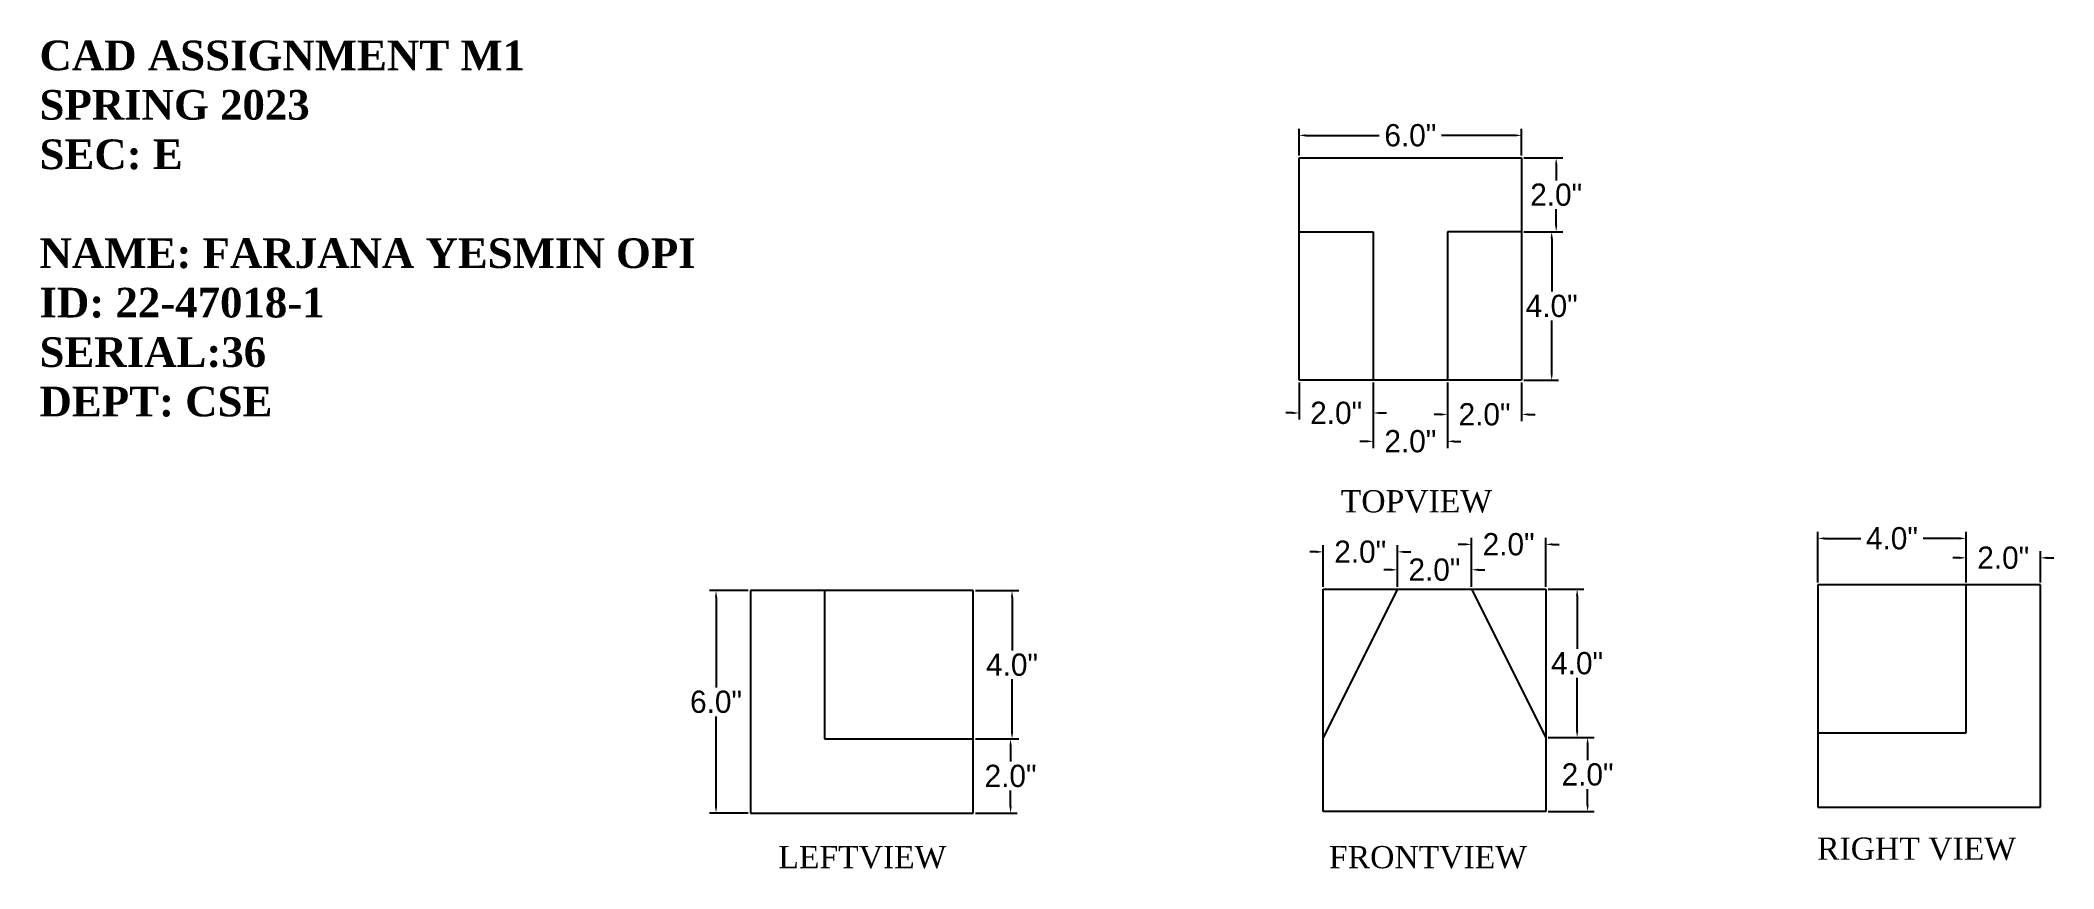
# Model space of a CAD drawing. Header units: inches. Extents: x 16.1 to 70.3, y 14.8 to 37.2.
import ezdxf

# ---------------------------------------------------------------- set-up
doc = ezdxf.new("R2010")
doc.units = ezdxf.units.IN
doc.header["$MEASUREMENT"] = 0
doc.dimstyles.get("Standard").update_dxf_attribs({"dimtxt": 0.6, "dimasz": 0.18, "dimexe": 0.18, "dimexo": 0.0625, "dimgap": 0.09, "dimtad": 0, "dimtih": 1, "dimtoh": 1, "dimdec": 1, "dimzin": 0, "dimdsep": 46, "dimlunit": 3, "dimtxsty": 'Standard', "dimcen": 0.09, "dimclrt": 5, "dimadec": 0, "dimazin": 0, "dimtfac": 1, "dimtdec": 1, "dimtofl": 0, "dimtmove": 0, "dimatfit": 3, "dimfxl": 1, "dimtolj": 1, "dimtzin": 0, "dimarcsym": 0})

# ---------------------------------------------------------------- blocks, each defined once
blk = doc.blocks.new('*D25')
at = {"color": 0, "lineweight": -2}
for p, q in [((67.971, 22.555), (67.971, 23.397)), ((69.971, 22.555), (69.971, 23.397)), ((67.791, 23.217), (67.611, 23.217)), ((70.151, 23.217), (70.331, 23.217))]:
    blk.add_line(p, q, dxfattribs=at)
at = {"color": 0}
for points in [[(67.791, 23.247), (67.791, 23.187), (67.971, 23.217)], [(70.151, 23.247), (70.151, 23.187), (69.971, 23.217)]]:
    blk.add_solid(points, dxfattribs=at)
at = {"layer": 'Defpoints', "color": 0}
for p in [(69.971, 23.217), (67.971, 22.493), (69.971, 22.493)]:
    blk.add_point(p, dxfattribs=at)
at = {"color": 5, "insert": (68.971, 23.217), "char_height": 0.6, "attachment_point": 5}
blk.add_mtext('\\A1;2.0"', dxfattribs=at)
blk = doc.blocks.new('*D26')
at = {"color": 0, "lineweight": -2}
for p, q in [((63.971, 22.555), (63.971, 23.921)), ((67.971, 22.555), (67.971, 23.921)), ((64.151, 23.741), (65.131, 23.741)), ((67.791, 23.741), (66.811, 23.741))]:
    blk.add_line(p, q, dxfattribs=at)
at = {"color": 0}
for points in [[(64.151, 23.771), (64.151, 23.711), (63.971, 23.741)], [(67.791, 23.771), (67.791, 23.711), (67.971, 23.741)]]:
    blk.add_solid(points, dxfattribs=at)
at = {"layer": 'Defpoints', "color": 0}
for p in [(67.971, 23.741), (63.971, 22.493), (67.971, 22.493)]:
    blk.add_point(p, dxfattribs=at)
at = {"color": 5, "insert": (65.971, 23.741), "char_height": 0.6, "attachment_point": 5}
blk.add_mtext('\\A1;4.0"', dxfattribs=at)
blk = doc.blocks.new('*D27')
at = {"color": 0, "lineweight": -2}
for p, q in [((52.458, 22.895), (52.278, 22.895)), ((52.638, 22.435), (52.638, 23.075)), ((54.638, 22.435), (54.638, 23.075)), ((54.818, 22.895), (54.998, 22.895))]:
    blk.add_line(p, q, dxfattribs=at)
at = {"color": 0}
for points in [[(52.458, 22.925), (52.458, 22.865), (52.638, 22.895)], [(54.818, 22.925), (54.818, 22.865), (54.638, 22.895)]]:
    blk.add_solid(points, dxfattribs=at)
at = {"layer": 'Defpoints', "color": 0}
for p in [(54.638, 22.895), (52.638, 22.372), (54.638, 22.372)]:
    blk.add_point(p, dxfattribs=at)
at = {"color": 5, "insert": (53.638, 22.895), "char_height": 0.6, "attachment_point": 5}
blk.add_mtext('\\A1;2.0"', dxfattribs=at)
blk = doc.blocks.new('*D28')
at = {"color": 0, "lineweight": -2}
for p, q in [((54.458, 23.58), (54.278, 23.58)), ((54.638, 22.435), (54.638, 23.76)), ((56.638, 22.435), (56.638, 23.76)), ((56.818, 23.58), (56.998, 23.58))]:
    blk.add_line(p, q, dxfattribs=at)
at = {"color": 0}
for points in [[(54.458, 23.61), (54.458, 23.55), (54.638, 23.58)], [(56.818, 23.61), (56.818, 23.55), (56.638, 23.58)]]:
    blk.add_solid(points, dxfattribs=at)
at = {"layer": 'Defpoints', "color": 0}
for p in [(54.638, 23.58), (54.638, 22.372), (56.638, 22.372)]:
    blk.add_point(p, dxfattribs=at)
at = {"color": 5, "insert": (55.638, 23.58), "char_height": 0.6, "attachment_point": 5}
blk.add_mtext('\\A1;2.0"', dxfattribs=at)
blk = doc.blocks.new('*D29')
at = {"color": 0, "lineweight": -2}
for p, q in [((50.458, 23.378), (50.278, 23.378)), ((50.638, 22.435), (50.638, 23.558)), ((52.638, 22.435), (52.638, 23.558)), ((52.818, 23.378), (52.998, 23.378))]:
    blk.add_line(p, q, dxfattribs=at)
at = {"color": 0}
for points in [[(50.458, 23.408), (50.458, 23.348), (50.638, 23.378)], [(52.818, 23.408), (52.818, 23.348), (52.638, 23.378)]]:
    blk.add_solid(points, dxfattribs=at)
at = {"layer": 'Defpoints', "color": 0}
for p in [(50.638, 23.378), (50.638, 22.372), (52.638, 22.372)]:
    blk.add_point(p, dxfattribs=at)
at = {"color": 5, "insert": (51.638, 23.378), "char_height": 0.6, "attachment_point": 5}
blk.add_mtext('\\A1;2.0"', dxfattribs=at)
blk = doc.blocks.new('*D30')
at = {"color": 0, "lineweight": -2}
for p, q in [((56.7, 22.372), (57.664, 22.372)), ((57.484, 22.192), (57.484, 20.762)), ((57.484, 18.552), (57.484, 19.982)), ((56.7, 18.372), (57.664, 18.372))]:
    blk.add_line(p, q, dxfattribs=at)
at = {"color": 0}
for points in [[(57.454, 22.192), (57.514, 22.192), (57.484, 22.372)], [(57.454, 18.552), (57.514, 18.552), (57.484, 18.372)]]:
    blk.add_solid(points, dxfattribs=at)
at = {"layer": 'Defpoints', "color": 0}
for p in [(56.638, 22.372), (56.638, 18.372), (57.484, 18.372)]:
    blk.add_point(p, dxfattribs=at)
at = {"color": 5, "insert": (57.484, 20.372), "char_height": 0.6, "attachment_point": 5}
blk.add_mtext('\\A1;4.0"', dxfattribs=at)
blk = doc.blocks.new('*D31')
at = {"color": 0, "lineweight": -2}
for p, q in [((56.7, 18.372), (57.946, 18.372)), ((57.766, 18.192), (57.766, 17.762)), ((57.766, 16.552), (57.766, 16.982)), ((56.7, 16.372), (57.946, 16.372))]:
    blk.add_line(p, q, dxfattribs=at)
at = {"color": 0}
for points in [[(57.736, 18.192), (57.796, 18.192), (57.766, 18.372)], [(57.736, 16.552), (57.796, 16.552), (57.766, 16.372)]]:
    blk.add_solid(points, dxfattribs=at)
at = {"layer": 'Defpoints', "color": 0}
for p in [(56.638, 18.372), (57.766, 18.372), (56.638, 16.372)]:
    blk.add_point(p, dxfattribs=at)
at = {"color": 5, "insert": (57.766, 17.372), "char_height": 0.6, "attachment_point": 5}
blk.add_mtext('\\A1;2.0"', dxfattribs=at)
blk = doc.blocks.new('*D32')
at = {"color": 0, "lineweight": -2}
for p, q in [((35.138, 22.332), (34.093, 22.332)), ((34.273, 22.152), (34.273, 19.722)), ((34.273, 16.512), (34.273, 18.942)), ((35.138, 16.332), (34.093, 16.332))]:
    blk.add_line(p, q, dxfattribs=at)
at = {"color": 0}
for points in [[(34.243, 22.152), (34.303, 22.152), (34.273, 22.332)], [(34.243, 16.512), (34.303, 16.512), (34.273, 16.332)]]:
    blk.add_solid(points, dxfattribs=at)
at = {"layer": 'Defpoints', "color": 0}
for p in [(34.273, 22.332), (35.2, 22.332), (35.2, 16.332)]:
    blk.add_point(p, dxfattribs=at)
at = {"color": 5, "insert": (34.273, 19.332), "char_height": 0.6, "attachment_point": 5}
blk.add_mtext('\\A1;6.0"', dxfattribs=at)
blk = doc.blocks.new('*D33')
at = {"color": 0, "lineweight": -2}
for p, q in [((41.263, 22.332), (42.432, 22.332)), ((42.252, 22.152), (42.252, 20.722)), ((42.252, 18.512), (42.252, 19.942)), ((41.263, 18.332), (42.432, 18.332))]:
    blk.add_line(p, q, dxfattribs=at)
at = {"color": 0}
for points in [[(42.222, 22.152), (42.282, 22.152), (42.252, 22.332)], [(42.222, 18.512), (42.282, 18.512), (42.252, 18.332)]]:
    blk.add_solid(points, dxfattribs=at)
at = {"layer": 'Defpoints', "color": 0}
for p in [(41.2, 22.332), (41.2, 18.332), (42.252, 18.332)]:
    blk.add_point(p, dxfattribs=at)
at = {"color": 5, "insert": (42.252, 20.332), "char_height": 0.6, "attachment_point": 5}
blk.add_mtext('\\A1;4.0"', dxfattribs=at)
blk = doc.blocks.new('*D34')
at = {"color": 0, "lineweight": -2}
for p, q in [((41.263, 18.332), (42.392, 18.332)), ((42.212, 18.152), (42.212, 17.722)), ((42.212, 16.512), (42.212, 16.942)), ((41.263, 16.332), (42.392, 16.332))]:
    blk.add_line(p, q, dxfattribs=at)
at = {"color": 0}
for points in [[(42.182, 18.152), (42.242, 18.152), (42.212, 18.332)], [(42.182, 16.512), (42.242, 16.512), (42.212, 16.332)]]:
    blk.add_solid(points, dxfattribs=at)
at = {"layer": 'Defpoints', "color": 0}
for p in [(41.2, 18.332), (41.2, 16.332), (42.212, 16.332)]:
    blk.add_point(p, dxfattribs=at)
at = {"color": 5, "insert": (42.212, 17.332), "char_height": 0.6, "attachment_point": 5}
blk.add_mtext('\\A1;2.0"', dxfattribs=at)
blk = doc.blocks.new('*D35')
at = {"color": 0, "lineweight": -2}
for p, q in [((49.989, 34.07), (49.989, 34.791)), ((55.989, 34.07), (55.989, 34.791)), ((50.169, 34.611), (52.149, 34.611)), ((55.809, 34.611), (53.829, 34.611))]:
    blk.add_line(p, q, dxfattribs=at)
at = {"color": 0}
for points in [[(50.169, 34.641), (50.169, 34.581), (49.989, 34.611)], [(55.809, 34.641), (55.809, 34.581), (55.989, 34.611)]]:
    blk.add_solid(points, dxfattribs=at)
at = {"layer": 'Defpoints', "color": 0}
for p in [(55.989, 34.611), (49.989, 34.008), (55.989, 34.008)]:
    blk.add_point(p, dxfattribs=at)
at = {"color": 5, "insert": (52.989, 34.611), "char_height": 0.6, "attachment_point": 5}
blk.add_mtext('\\A1;6.0"', dxfattribs=at)
blk = doc.blocks.new('*D36')
at = {"color": 0, "lineweight": -2}
for p, q in [((56.051, 34.008), (57.1, 34.008)), ((56.92, 33.828), (56.92, 33.398)), ((56.92, 32.188), (56.92, 32.618)), ((56.051, 32.008), (57.1, 32.008))]:
    blk.add_line(p, q, dxfattribs=at)
at = {"color": 0}
for points in [[(56.89, 33.828), (56.95, 33.828), (56.92, 34.008)], [(56.89, 32.188), (56.95, 32.188), (56.92, 32.008)]]:
    blk.add_solid(points, dxfattribs=at)
at = {"layer": 'Defpoints', "color": 0}
for p in [(55.989, 34.008), (56.92, 34.008), (55.989, 32.008)]:
    blk.add_point(p, dxfattribs=at)
at = {"color": 5, "insert": (56.92, 33.008), "char_height": 0.6, "attachment_point": 5}
blk.add_mtext('\\A1;2.0"', dxfattribs=at)
blk = doc.blocks.new('*D37')
at = {"color": 0, "lineweight": -2}
for p, q in [((56.051, 32.008), (56.979, 32.008)), ((56.799, 31.828), (56.799, 30.398)), ((56.799, 28.188), (56.799, 29.618)), ((56.051, 28.008), (56.979, 28.008))]:
    blk.add_line(p, q, dxfattribs=at)
at = {"color": 0}
for points in [[(56.769, 31.828), (56.829, 31.828), (56.799, 32.008)], [(56.769, 28.188), (56.829, 28.188), (56.799, 28.008)]]:
    blk.add_solid(points, dxfattribs=at)
at = {"layer": 'Defpoints', "color": 0}
for p in [(55.989, 32.008), (55.989, 28.008), (56.799, 28.008)]:
    blk.add_point(p, dxfattribs=at)
at = {"color": 5, "insert": (56.799, 30.008), "char_height": 0.6, "attachment_point": 5}
blk.add_mtext('\\A1;4.0"', dxfattribs=at)
blk = doc.blocks.new('*D38')
at = {"color": 0, "lineweight": -2}
for p, q in [((53.989, 27.945), (53.989, 26.904)), ((55.989, 27.945), (55.989, 26.904)), ((53.809, 27.084), (53.629, 27.084)), ((56.169, 27.084), (56.349, 27.084))]:
    blk.add_line(p, q, dxfattribs=at)
at = {"color": 0}
for points in [[(53.809, 27.114), (53.809, 27.054), (53.989, 27.084)], [(56.169, 27.114), (56.169, 27.054), (55.989, 27.084)]]:
    blk.add_solid(points, dxfattribs=at)
at = {"layer": 'Defpoints', "color": 0}
for p in [(53.989, 28.008), (55.989, 28.008), (53.989, 27.084)]:
    blk.add_point(p, dxfattribs=at)
at = {"color": 5, "insert": (54.989, 27.084), "char_height": 0.6, "attachment_point": 5}
blk.add_mtext('\\A1;2.0"', dxfattribs=at)
blk = doc.blocks.new('*D39')
at = {"color": 0, "lineweight": -2}
for p, q in [((49.989, 27.945), (49.989, 26.944)), ((51.989, 27.945), (51.989, 26.944)), ((49.809, 27.124), (49.629, 27.124)), ((52.169, 27.124), (52.349, 27.124))]:
    blk.add_line(p, q, dxfattribs=at)
at = {"color": 0}
for points in [[(49.809, 27.154), (49.809, 27.094), (49.989, 27.124)], [(52.169, 27.154), (52.169, 27.094), (51.989, 27.124)]]:
    blk.add_solid(points, dxfattribs=at)
at = {"layer": 'Defpoints', "color": 0}
for p in [(49.989, 28.008), (51.989, 28.008), (51.989, 27.124)]:
    blk.add_point(p, dxfattribs=at)
at = {"color": 5, "insert": (50.989, 27.124), "char_height": 0.6, "attachment_point": 5}
blk.add_mtext('\\A1;2.0"', dxfattribs=at)
blk = doc.blocks.new('*D40')
at = {"color": 0, "lineweight": -2}
for p, q in [((51.989, 27.945), (51.989, 26.179)), ((53.989, 27.945), (53.989, 26.179)), ((51.809, 26.359), (51.629, 26.359)), ((54.169, 26.359), (54.349, 26.359))]:
    blk.add_line(p, q, dxfattribs=at)
at = {"color": 0}
for points in [[(51.809, 26.389), (51.809, 26.329), (51.989, 26.359)], [(54.169, 26.389), (54.169, 26.329), (53.989, 26.359)]]:
    blk.add_solid(points, dxfattribs=at)
at = {"layer": 'Defpoints', "color": 0}
for p in [(51.989, 28.008), (53.989, 28.008), (53.989, 26.359)]:
    blk.add_point(p, dxfattribs=at)
at = {"color": 5, "insert": (52.989, 26.359), "char_height": 0.6, "attachment_point": 5}
blk.add_mtext('\\A1;2.0"', dxfattribs=at)

msp = doc.modelspace()

# ---------------------------------------------------------------- linework, layer by layer
for p, q in [((49.989, 34.008), (55.989, 34.008)), ((49.989, 32.008), (49.989, 34.008)), ((55.989, 34.008), (55.989, 32.008)), ((49.989, 28.008), (49.989, 32.008)), ((49.989, 32.008), (51.989, 32.008)), ((51.989, 32.008), (51.989, 28.008)), ((55.989, 32.008), (53.989, 32.008)), ((53.989, 32.008), (53.989, 28.008)), ((55.989, 32.008), (55.989, 28.008)), ((51.989, 28.008), (49.989, 28.008)), ((53.989, 28.008), (51.989, 28.008)), ((55.989, 28.008), (53.989, 28.008)), ((35.2, 22.332), (35.2, 16.332)), ((37.2, 22.332), (35.2, 22.332)), ((41.2, 22.332), (37.2, 22.332)), ((37.2, 22.332), (37.2, 18.332)), ((41.2, 18.332), (41.2, 22.332)), ((50.638, 18.372), (50.638, 22.372)), ((50.638, 22.372), (52.638, 22.372)), ((52.638, 22.372), (50.638, 18.372)), ((52.638, 22.372), (54.638, 22.372)), ((54.638, 22.372), (56.638, 22.372)), ((54.638, 22.372), (56.638, 18.372)), ((56.638, 22.372), (56.638, 18.372)), ((63.971, 22.493), (63.971, 18.493)), ((67.971, 22.493), (63.971, 22.493)), ((69.971, 22.493), (67.971, 22.493)), ((67.971, 18.493), (67.971, 22.493)), ((69.971, 18.493), (69.971, 22.493)), ((63.971, 18.493), (63.971, 16.493)), ((63.971, 18.493), (67.971, 18.493)), ((69.971, 16.493), (69.971, 18.493)), ((37.2, 18.332), (41.2, 18.332)), ((41.2, 16.332), (41.2, 18.332)), ((50.638, 16.372), (50.638, 18.372)), ((56.638, 18.372), (56.638, 16.372)), ((35.2, 16.332), (41.2, 16.332)), ((56.638, 16.372), (50.638, 16.372)), ((63.971, 16.493), (69.971, 16.493))]:
    msp.add_line(p, q)

# ---------------------------------------------------------------- texts
at = {"attachment_point": 1}
for s, insert, char_height in [('{\\fTimes New Roman|b1|i0|c0|p18;\\C240;CAD ASSIGNMENT M1\\PSPRING 2023\\PSEC: E\\P\\PNAME: FARJANA YESMIN OPI\\PID: 22-47018-1\\PSERIAL:36\\PDEPT: CSE}', (16.036, 37.168), 0.8), ('{\\fTimes New Roman|b0|i0|c0|p18;RIGHT VIEW}', (63.953, 15.672), 0.6)]:
    msp.add_mtext(s, dxfattribs=dict(at, insert=insert, char_height=char_height))
at = {"char_height": 0.6, "attachment_point": 1}
for s, insert, width in [('{\\fTimes New Roman|b0|i0|c0|p18;TOPVIEW}', (51.114, 25.043), 2.91381), ('{\\fTimes New Roman|b0|i0|c0|p18;LEFTVIEW}', (35.953, 15.445), 0.09106), ('{\\fTimes New Roman|b0|i0|c0|p18;FRONTVIEW}', (50.796, 15.445), 0.09106)]:
    msp.add_mtext(s, dxfattribs=dict(at, insert=insert, width=width))

# ---------------------------------------------------------------- dimensions: what is measured, and where the dimension line sits
for base, p1, p2, picture, middle in [((55.989, 34.611), (49.989, 34.008), (55.989, 34.008), '*D35', (52.989, 34.611)), ((51.989, 27.124), (49.989, 28.008), (51.989, 28.008), '*D39', (50.989, 27.124)), ((53.989, 27.084), (55.989, 28.008), (53.989, 28.008), '*D38', (54.989, 27.084)), ((54.638, 23.58), (56.638, 22.372), (54.638, 22.372), '*D28', (55.638, 23.58)), ((67.971, 23.741), (63.971, 22.493), (67.971, 22.493), '*D26', (65.971, 23.741)), ((50.638, 23.378), (52.638, 22.372), (50.638, 22.372), '*D29', (51.638, 23.378)), ((69.971, 23.217), (67.971, 22.493), (69.971, 22.493), '*D25', (68.971, 23.217)), ((54.638, 22.895), (52.638, 22.372), (54.638, 22.372), '*D27', (53.638, 22.895))]:
    dim = msp.add_linear_dim(base=base, p1=p1, p2=p2, dimstyle='Standard')
    dim.commit()
    dim.dimension.update_dxf_attribs({"geometry": picture, "text_midpoint": middle})
for base, p1, p2, picture, middle in [((56.92, 34.008), (55.989, 32.008), (55.989, 34.008), '*D36', (56.92, 33.008)), ((56.799, 28.008), (55.989, 32.008), (55.989, 28.008), '*D37', (56.799, 30.008)), ((34.273, 22.332), (35.2, 16.332), (35.2, 22.332), '*D32', (34.273, 19.332)), ((42.252, 18.332), (41.2, 22.332), (41.2, 18.332), '*D33', (42.252, 20.332)), ((57.484, 18.372), (56.638, 22.372), (56.638, 18.372), '*D30', (57.484, 20.372)), ((42.212, 16.332), (41.2, 18.332), (41.2, 16.332), '*D34', (42.212, 17.332)), ((57.766, 18.372), (56.638, 16.372), (56.638, 18.372), '*D31', (57.766, 17.372))]:
    dim = msp.add_linear_dim(base=base, p1=p1, p2=p2, angle=90, dimstyle='Standard')
    dim.commit()
    dim.dimension.update_dxf_attribs({"geometry": picture, "text_midpoint": middle})
dim = msp.add_linear_dim(base=(53.989, 26.359), p1=(51.989, 28.008), p2=(53.989, 28.008), dimstyle='Standard')
dim.commit()
dim.dimension.update_dxf_attribs({"geometry": '*D40', "text_midpoint": (52.989, 26.359), "dimtype": 160})

doc.saveas('drawing.dxf')
